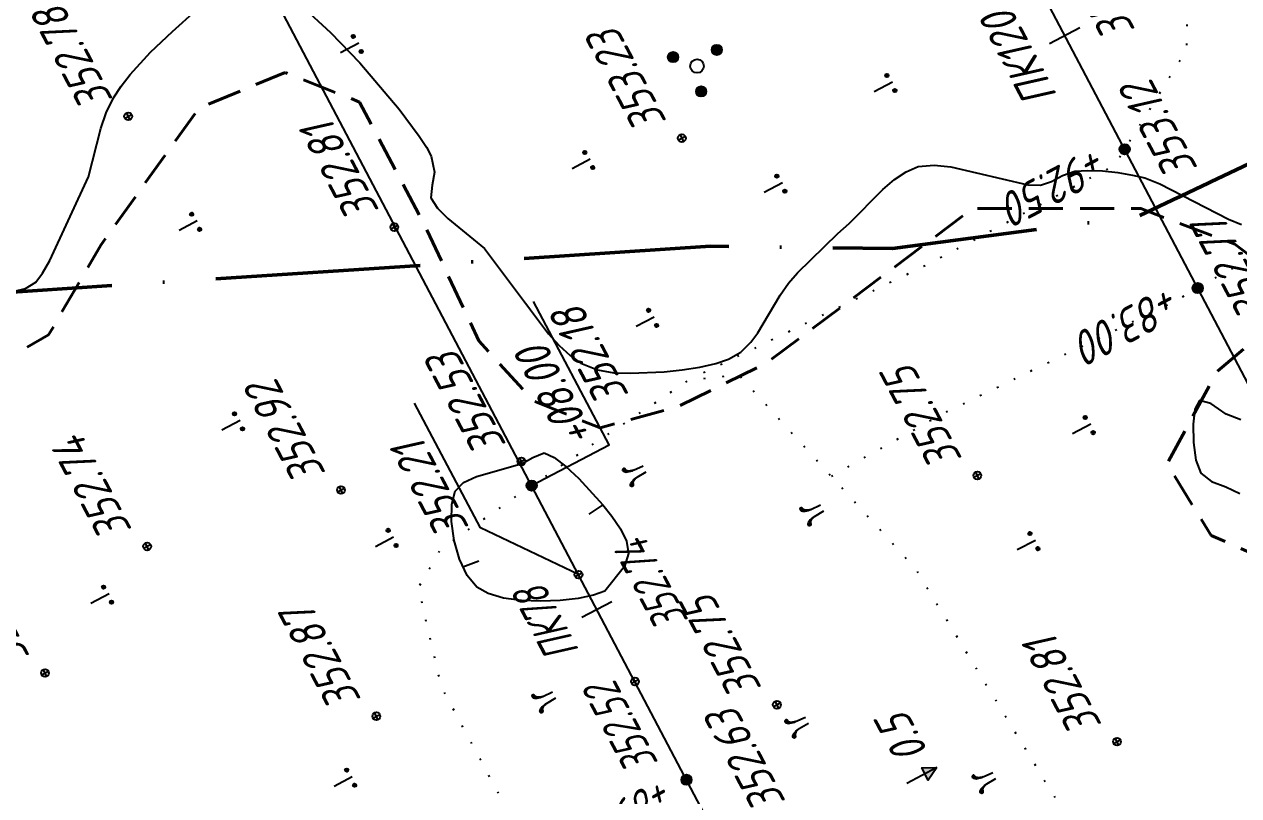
# Model space of a CAD drawing. Extents: x 1519167 to 1519613, y 2186570 to 2187012.
# Drawn here: x 1519283.6 to 1519354.7, y 2186813.9 to 2186859 of the extents above; entities that cross this region are included whole.
import ezdxf
from ezdxf.enums import TextEntityAlignment as Align

# ---------------------------------------------------------------- set-up
doc = ezdxf.new("R2010")
doc.units = 0
for name, pattern in [('ACAD_ISO10W100', [18, 12, -3, 0, -3]), ('IZ_HIDDEN', [3, 2, -1]), ('ИИDot', [1, 0, -1])]:
    doc.linetypes.add(name, pattern=pattern)
for name, color, linetype, lineweight in [('ИИ_ГИДРОЛОГИЯ_025', 150, 'Continuous', 25), ('ИИ_ГРАНИЦА_025', 7, 'Continuous', 25), ('ИИ_КОНТУР_025', 7, 'ИИDot', 25), ('ИИ_ОТМЕТКА_025', 7, 'Continuous', 25), ('ИИ_ПИКЕТАЖ_025', 7, 'Continuous', 25), ('ИИ_РАЗМЕР_025', 7, 'Continuous', 25), ('ИИ_РЕЛЬЕФ_025', 34, 'Continuous', 25), ('ИИ_ТРАССА_ТРУБ_025', 7, 'Continuous', 25), ('ИИ_УГОДЬЯ_025', 7, 'Continuous', 25)]:
    doc.layers.add(name, color=color, linetype=linetype, lineweight=lineweight)
doc.styles.add('VNIPISIMPLEXCUR', font='simplex.shx', dxfattribs={"width": 0.8, "oblique": 15})
doc.dimstyles.new('ИИ-1000-м-dm$2', dxfattribs={"dimtxt": 2.5, "dimasz": 2.5, "dimexe": 1.25, "dimexo": 0, "dimgap": 1, "dimtad": 2, "dimtoh": 1, "dimzin": 1, "dimdsep": 46, "dimtxsty": 'VNIPISIMPLEXCUR', "dimcen": 2.5, "dimaunit": 1, "dimazin": 0, "dimtfac": 1, "dimtmove": 1, "dimatfit": 2, "dimfxl": 1, "dimarcsym": 0})

# ---------------------------------------------------------------- blocks, each defined once
blk = doc.blocks.new('ИИ05407')
at = {"linetype": 'Continuous', "lineweight": 25}
h = blk.add_hatch(color=0, dxfattribs=at)
edge = h.paths.add_edge_path()
edge.add_arc((-0.4999999999999995, 0.1), 0.1, 0, 360)
h = blk.add_hatch(color=0, dxfattribs=at)
edge = h.paths.add_edge_path()
edge.add_arc((0.5000000000000007, 0.1), 0.1, 0, 360)
at = {"color": 0, "linetype": 'Continuous', "lineweight": 25}
blk.add_lwpolyline([(0, 0), (0, 1.2)], dxfattribs=at)
for centre in [(-0.4999999999999995, 0.1), (0.5000000000000007, 0.1)]:
    blk.add_circle(centre, 0.1, dxfattribs=at)
blk = doc.blocks.new('ИИ053296')
at = {"color": 0, "linetype": 'Continuous', "lineweight": 25}
blk.add_lwpolyline([(0, 0), (1, 0)], dxfattribs=at)
blk = doc.blocks.new('ИИ053951')
at = {"linetype": 'Continuous', "lineweight": 25}
h = blk.add_hatch(color=0, dxfattribs=at)
edge = h.paths.add_edge_path()
edge.add_arc((-1.403318979093456, 0.5298073639691836), 0.3, 0, 360)
h = blk.add_hatch(color=0, dxfattribs=at)
edge = h.paths.add_edge_path()
edge.add_arc((1.160486125856096, 0.9504062035232437), 0.3, 0, 360)
h = blk.add_hatch(color=0, dxfattribs=at)
edge = h.paths.add_edge_path()
edge.add_arc((0.2428328532373598, -1.480213567492427), 0.3, 0, 360)
at = {"color": 0, "linetype": 'Continuous', "lineweight": 25}
for centre, radius in [((-1.403318979093456, 0.5298073639691836), 0.3), ((1.160486125856096, 0.9504062035232437), 0.3), ((0, 0), 0.4), ((0.2428328532373598, -1.480213567492427), 0.3)]:
    blk.add_circle(centre, radius, dxfattribs=at)
blk = doc.blocks.new('ИИ05403')
at = {"linetype": 'Continuous', "lineweight": 25}
for points in [[(-0.3719088392116541, 1.104243413491141), (-0.4306105260804169, 1.161016916086846), (-0.4798441994880011, 1.183726317125126), (-0.5215034655360838, 1.187511217298173), (-0.5574819132791243, 1.17426406136525), (-0.5839923646082087, 1.138307515048564), (-0.5858859707098906, 1.08721135738517), (-0.5707371389436682, 1.060717056173841), (-0.5328650850989455, 1.036115210376295), (-0.476057004331866, 1.020975609684107), (-0.4211425126192358, 1.002051108818872), (-0.3643344318521553, 0.954739851328526), (-0.322675165804073, 0.896073893319038), (-0.2829095058576687, 0.8090211893389565), (-0.2507182532707636, 0.7087213400804719), (-0.2324430663398145, 0.6261047306790769), (-0.2355694385517691, 0.6879043838014546), (-0.2545054654741268, 0.7863117883006762), (-0.2772286875526238, 0.8790418478675857), (-0.3018455327800301, 0.9698794520207132), (-0.3283559670618868, 1.041792555308606)], [(0.4211425126192356, 1.002051108818872), (0.4760570043318644, 1.020975609684106), (0.5328650850989461, 1.036115210376295), (0.5707371389436685, 1.060717056173841), (0.5858859707098905, 1.08721135738517), (0.5839923646082088, 1.138307515048563), (0.5574819132791244, 1.17426406136525), (0.5215034655360838, 1.187511217298173), (0.4798441994880007, 1.183726317125126), (0.4306105260804167, 1.161016916086846), (0.3719088392116541, 1.10424341349114), (0.3283559670618868, 1.041792555308606), (0.3018455327800298, 0.9698794520207127), (0.2772286875526236, 0.8790418478675848), (0.2545054654741267, 0.7863117883006753), (0.235569438551769, 0.6879043838014544), (0.2324430663398145, 0.6261047306790771), (0.2507182532707635, 0.7087213400804713), (0.2829095058576688, 0.809021189338957), (0.322675165804073, 0.8960738933190379), (0.3643344318521551, 0.9547398513285258)]]:
    blk.add_hatch(color=0, dxfattribs=at).paths.add_polyline_path(points)
at = {"color": 0, "linetype": 'Continuous', "lineweight": 25}
for points in [[(-0.2324430663398145, 0.6261047306790772), (-0.2507182532707635, 0.7087213400804713), (-0.2829095058576687, 0.8090211893389567), (-0.322675165804073, 0.896073893319038), (-0.3643344318521553, 0.9547398513285261), (-0.4211425126192356, 1.002051108818872), (-0.4760570043318655, 1.020975609684106), (-0.5328650850989458, 1.036115210376295), (-0.5707371389436684, 1.060717056173841), (-0.5858859707098905, 1.08721135738517), (-0.5839923646082088, 1.138307515048563), (-0.5574819132791244, 1.17426406136525), (-0.5215034655360835, 1.187511217298173), (-0.4798441994880012, 1.183726317125126), (-0.4306105260804163, 1.161016916086846), (-0.3719088392116543, 1.104243413491141), (-0.3283559670618867, 1.041792555308606), (-0.30184553278003, 0.9698794520207132), (-0.2772286875526238, 0.8790418478675852), (-0.2545054654741268, 0.786311788300676), (-0.235569438551769, 0.6879043838014545), (-0.2324430663398145, 0.6261047306790772), (-0.2000000000000002, 0)], [(0.2324430663398145, 0.6261047306790772), (0.2507182532707635, 0.7087213400804713), (0.2829095058576687, 0.8090211893389567), (0.322675165804073, 0.896073893319038), (0.3643344318521553, 0.9547398513285261), (0.4211425126192356, 1.002051108818872), (0.4760570043318655, 1.020975609684106), (0.5328650850989458, 1.036115210376295), (0.5707371389436684, 1.060717056173841), (0.5858859707098905, 1.08721135738517), (0.5839923646082088, 1.138307515048563), (0.5574819132791244, 1.17426406136525), (0.5215034655360835, 1.187511217298173), (0.4798441994880012, 1.183726317125126), (0.4306105260804163, 1.161016916086846), (0.3719088392116543, 1.104243413491141), (0.3283559670618867, 1.041792555308606), (0.30184553278003, 0.9698794520207132), (0.2772286875526238, 0.8790418478675852), (0.2545054654741268, 0.786311788300676), (0.235569438551769, 0.6879043838014545), (0.2324430663398145, 0.6261047306790772), (0.2000000000000002, 0)]]:
    blk.add_lwpolyline(points, dxfattribs=at)
blk = doc.blocks.new('PICKET')
at = {"color": 0, "linetype": 'Continuous', "lineweight": 25}
for p, q in [((-0.2299999999999898, 0), (0.2299999999999898, 0)), ((0, 0.2299999999999898), (0, -0.2299999999999898))]:
    blk.add_line(p, q, dxfattribs=at)
blk.add_circle((0, 0), 0.23, dxfattribs=at)
at = {"color": 0, "linetype": 'Continuous', "style": 'VNIPISIMPLEXCUR', "oblique": 15, "width": 0.8}
blk.add_attdef('OTMETKA', (1.25, 0.3000000000000114), '', height=2, dxfattribs=at)
at = {"color": 8, "linetype": 'Continuous', "style": 'VNIPISIMPLEXCUR', "oblique": 15, "width": 0.8, "flags": 1}
blk.add_attdef('NOMER', (1.25, -2.699999999999989), '', height=2, dxfattribs=at)
blk = doc.blocks.new('ИИ15001')
at = {"color": 0, "linetype": 'Continuous', "lineweight": 25}
blk.add_lwpolyline([(0, 1), (0, -1)], dxfattribs=at)
at = {"color": 0, "linetype": 'Continuous', "lineweight": 25, "style": 'VNIPISIMPLEXCUR', "oblique": 15, "width": 0.8}
blk.add_attdef('STATIONING', text='', height=2, dxfattribs=at).set_placement((0, 2), align=Align.CENTER)
at = {"color": 7, "linetype": 'Continuous', "lineweight": 25, "style": 'VNIPISIMPLEXCUR', "oblique": 15, "width": 0.8}
blk.add_attdef('HEIGHT', text='', height=2, dxfattribs=at).set_placement((0, -2), align=Align.TOP_CENTER)
blk = doc.blocks.new('ИИ15002')
at = {"linetype": 'Continuous', "lineweight": 25}
h = blk.add_hatch(color=0, dxfattribs=at)
edge = h.paths.add_edge_path()
edge.add_arc((0, 0), 0.3, 0, 360)
at = {"color": 0, "linetype": 'Continuous', "lineweight": 25}
blk.add_circle((0, 0), 0.3, dxfattribs=at)
at = {"color": 0, "linetype": 'Continuous', "style": 'VNIPISIMPLEXCUR', "oblique": 15, "width": 0.8}
blk.add_attdef('STATIONING', (1, 1.3), '', height=2, rotation=90, dxfattribs=at)
at = {"color": 7, "linetype": 'Continuous', "style": 'VNIPISIMPLEXCUR', "oblique": 15, "width": 0.8}
blk.add_attdef('HEIGHT', text='', height=2, dxfattribs=at).set_placement((0, -1.3), align=Align.TOP_CENTER)
blk = doc.blocks.new('*D42')
at = {"layer": 'Defpoints', "color": 0, "transparency": 16777216}
for p in [(1519482.409112327, 2186840.189303848), (1519363.307495137, 2186746.815645184), (1519375.849179498, 2186713.319293056), (1519273.871336892, 2186671.020976549), (1519434.057590367, 2186602.83928543)]:
    blk.add_point(p, dxfattribs=at)
at = {"layer": 'ИИ_РАЗМЕР_025', "color": 0, "lineweight": -2, "transparency": 16777216}
for p, q in [((1519367.834215197, 2186756.781464417), (1519364.261829036, 2186763.562892868)), ((1519362.070670258, 2186747.220972842), (1519367.834215197, 2186756.781464417)), ((1519360.927050252, 2186741.641608137), (1519357.689613366, 2186747.78628803))]:
    blk.add_line(p, q, dxfattribs=at)
blk.add_arc((1519360.927050252, 2186741.641608137), 5.695364538610469, 59.27436186247808, 97.55833745788873, dxfattribs=at)
at = {"layer": 'ИИ_РАЗМЕР_025', "color": 0, "transparency": 16777216}
for points in [[(1519360.279089764, 2186746.969882825), (1519360.076724419, 2186747.605093587), (1519358.272274806, 2186746.680392173)], [(1519364.054944078, 2186746.789665338), (1519363.618994578, 2186746.285291986), (1519365.350089384, 2186745.229630163)]]:
    blk.add_solid(points, dxfattribs=at)
at = {"layer": 'ИИ_РАЗМЕР_025', "color": 0, "transparency": 16777216, "insert": (1519364.435862447, 2186759.605476825), "char_height": 2, "attachment_point": 5, "rotation": 117.77979618591188, "style": 'VNIPISIMPLEXCUR'}
blk.add_mtext("78°44'", dxfattribs=at)
blk = doc.blocks.new('*D43')
at = {"layer": 'Defpoints', "color": 0, "transparency": 16777216}
for p in [(1519297.920252201, 2186946.833631685), (1519482.409112328, 2186840.189303848), (1519396.44822666, 2186775.815196537), (1519273.871336892, 2186671.02097655), (1519469.341392375, 2186621.426426311)]:
    blk.add_point(p, dxfattribs=at)
at = {"layer": 'ИИ_РАЗМЕР_025', "color": 0, "lineweight": -2, "transparency": 16777216}
for p, q in [((1519395.36096939, 2186782.255402636), (1519391.788583229, 2186789.036831087)), ((1519394.40464737, 2186776.484968804), (1519395.36096939, 2186782.255402636))]:
    blk.add_line(p, q, dxfattribs=at)
blk.add_arc((1519392.514684558, 2186767.265873322), 9.410827855799289, 51.24897328119503, 105.5801988631217, dxfattribs=at)
at = {"layer": 'ИИ_РАЗМЕР_025', "color": 0, "transparency": 16777216}
for points in [[(1519390.110199887, 2186776.021150645), (1519389.86391831, 2186776.640658377), (1519388.128535904, 2186775.592059779)], [(1519398.640361914, 2186774.841441516), (1519398.170186333, 2186774.368811252), (1519399.823164918, 2186773.19459964)]]:
    blk.add_solid(points, dxfattribs=at)
at = {"layer": 'ИИ_РАЗМЕР_025', "color": 0, "transparency": 16777216, "insert": (1519391.96261664, 2186785.079415044), "char_height": 2, "attachment_point": 5, "rotation": 117.77979618591188, "style": 'VNIPISIMPLEXCUR'}
blk.add_mtext("78°44'", dxfattribs=at)
blk = doc.blocks.new('ИИ05466')
at = {"linetype": 'Continuous', "lineweight": 25}
blk.add_hatch(color=0, dxfattribs=at).paths.add_polyline_path([(0, 0), (-0.4000000000000057, 0.8000000000000114), (0.4000000000000057, 0.8000000000000114)])
at = {"color": 0, "linetype": 'Continuous', "lineweight": 25}
for points in [[(0, 0), (0, 2)], [(0, 0), (-0.4000000000000057, 0.8000000000000114), (0.4000000000000057, 0.8000000000000114), (0, 0)]]:
    blk.add_lwpolyline(points, dxfattribs=at)
at = {"color": 0, "linetype": 'Continuous', "style": 'VNIPISIMPLEXCUR', "oblique": 15, "width": 0.8}
blk.add_attdef('DEPTH', (1, 0), '', height=2, dxfattribs=at)

msp = doc.modelspace()

# ---------------------------------------------------------------- linework, layer by layer
at = {"layer": 'ИИ_РЕЛЬЕФ_025', "elevation": 352.9999999999999}
msp.add_lwpolyline([(1519354.841316799, 2186835.856680874), (1519353.977925084, 2186836.187845236), (1519353.072428887, 2186836.811414463), (1519352.412325066, 2186836.989957104), (1519352.154110983, 2186836.496725712), (1519352.039354469, 2186835.602330256), (1519352.061220882, 2186834.530664631), (1519352.212875575, 2186833.505622727), (1519352.487483903, 2186832.751098439), (1519353.12318946, 2186832.255305962), (1519353.953012348, 2186831.94410833), (1519354.773999999, 2186831.5479)], dxfattribs=at)

# ---------------------------------------------------------------- block references
at = {"layer": 'ИИ_РЕЛЬЕФ_025', "rotation": 20.50958968591182}
msp.add_blockref('ИИ053296', (1519309.292767443, 2186827.26449039, 352.4999999999999), dxfattribs=at)
at = {"layer": 'ИИ_УГОДЬЯ_025', "rotation": 117.7797222222222}
for name, p in [('ИИ05407', (1519303.190292056, 2186857.909200197)), ('ИИ05407', (1519334.435433777, 2186855.619793003)), ('ИИ05407', (1519316.744150073, 2186851.113964439)), ('ИИ05407', (1519327.991972834, 2186849.732432051)), ('ИИ05407', (1519293.728122546, 2186847.502206153)), ('ИИ05407', (1519346.0490562, 2186835.605070959)), ('ИИ05403', (1519319.930350262, 2186833.001411575)), ('ИИ05403', (1519330.323733161, 2186830.707538902)), ('ИИ05407', (1519342.812377295, 2186828.812641987)), ('ИИ05407', (1519288.568380838, 2186825.681301192)), ('ИИ05403', (1519314.6281119, 2186819.76604337)), ('ИИ05407', (1519302.80494694, 2186814.971515143)), ('ИИ05403', (1519340.407975229, 2186815.051871555))]:
    msp.add_blockref(name, p, dxfattribs=at)

# ---------------------------------------------------------------- wipeouts: each hides what was drawn before it
at = {"lineweight": 0}
for points, layer in [([(1519288.9849734185, 2186854.623367827), (1519285.0303931516, 2186862.1303354055), (1519283.013172316, 2186861.0676877215), (1519286.9677525829, 2186853.560720143)], 'ИИ_ОТМЕТКА_025'), ([(1519321.40352414, 2186853.347707497), (1519317.4132627218, 2186860.922408496), (1519315.396041886, 2186859.859760812), (1519319.3863033045, 2186852.2850598134)], 'ИИ_ОТМЕТКА_025'), ([(1519304.3901423228, 2186847.5693810405), (1519300.6839638276, 2186854.604808299), (1519298.666742992, 2186853.542160615), (1519302.372921487, 2186846.506733357)], 'ИИ_ОТМЕТКА_025'), ([(1519338.7034241406, 2186833.6077075), (1519334.7486730877, 2186841.1149992812), (1519332.731452252, 2186840.052351597), (1519336.6862033047, 2186832.545059816)], 'ИИ_ОТМЕТКА_025'), ([(1519301.4435241383, 2186832.7578074974), (1519297.5008375887, 2186840.2421972686), (1519295.483616753, 2186839.1795495846), (1519299.4263033026, 2186831.6951598134)], 'ИИ_ОТМЕТКА_025'), ([(1519290.0926781087, 2186829.45315791), (1519286.1979079999, 2186836.8465880495), (1519284.180687164, 2186835.7839403655), (1519288.075457273, 2186828.390510226)], 'ИИ_ОТМЕТКА_025'), ([(1519309.8348182188, 2186829.5861983076), (1519306.1286397236, 2186836.621625566), (1519304.111418888, 2186835.5589778824), (1519307.8175973832, 2186828.523550624)], 'ИИ_ОТМЕТКА_025'), ([(1519303.51352414, 2186819.517707497), (1519299.4877523566, 2186827.1598177133), (1519297.470531521, 2186826.0971700293), (1519301.4963033046, 2186818.4550598133)], 'ИИ_ОТМЕТКА_025'), ([(1519348.4662031068, 2186818.86154636), (1519344.7600246114, 2186825.8969736183), (1519342.742803776, 2186824.8343259343), (1519346.4489822711, 2186817.7988986764)], 'ИИ_ОТМЕТКА_025'), ([(1519336.6878682044, 2186816.4961065752), (1519334.8992494396, 2186819.8914360846), (1519332.882028604, 2186818.8287884006), (1519334.6706473688, 2186815.433458891)], 'ИИ_ОТМЕТКА_025'), ([(1519344.5098051876, 2186854.402326969), (1519341.0877007984, 2186860.8984758426), (1519339.070481405, 2186859.8358254205), (1519342.4925857943, 2186853.339676547)], 'ИИ_ПИКЕТАЖ_025'), ([(1519346.4972356379, 2186852.266073045), (1519338.721288749, 2186848.1697755107), (1519339.783940941, 2186846.15255705), (1519347.5598878302, 2186850.248854584)], 'ИИ_ПИКЕТАЖ_025'), ([(1519350.9681170639, 2186843.819517537), (1519343.1921701748, 2186839.723220003), (1519344.254822367, 2186837.706001542), (1519352.030769256, 2186841.802299076)], 'ИИ_ПИКЕТАЖ_025'), ([(1519317.1542763428, 2186834.996972459), (1519313.0579788089, 2186842.772919348), (1519311.040760348, 2186841.710267156), (1519315.137057882, 2186833.934320267)], 'ИИ_ПИКЕТАЖ_025'), ([(1519328.729439488, 2186812.8647422977), (1519324.7391780696, 2186820.4394432968), (1519322.721957234, 2186819.3767956127), (1519326.7122186522, 2186811.802094614)], 'ИИ_ПИКЕТАЖ_025'), ([(1519320.887376973, 2186815.092538546), (1519313.5706548379, 2186811.238156402), (1519314.6333070302, 2186809.220937941), (1519321.950029165, 2186813.0753200846)], 'ИИ_ПИКЕТАЖ_025')]:
    msp.add_wipeout(points, dxfattribs=at).dxf.layer = layer

# ---------------------------------------------------------------- next in the draw order: linework, layer by layer
at = {"layer": 'ИИ_РЕЛЬЕФ_025', "elevation": 352.9999999999999}
msp.add_lwpolyline([(1519277.324049891, 2186842.013280801), (1519283.676589904, 2186843.543075053), (1519284.285203097, 2186843.914663787), (1519284.678422949, 2186844.438955781), (1519285.099691665, 2186845.181602352), (1519287.359029054, 2186850.085860186), (1519288.097385986, 2186852.905873945), (1519288.409716852, 2186853.826013893), (1519288.837918523, 2186854.711390728), (1519289.28111917, 2186855.396203852), (1519289.800390081, 2186856.075082846), (1519290.995513199, 2186857.385863909), (1519292.280028894, 2186858.585384873), (1519293.678970261, 2186859.834116926)], dxfattribs=at)

# ---------------------------------------------------------------- next in the draw order: block references
at = {"layer": 'ИИ_ОТМЕТКА_025', "rotation": 117.7797222222222}
for name, p, values in [('PICKET', (1519289.691449278, 2186853.62556033, 352.7799999999999), {'OTMETKA': '352.78'}), ('PICKET', (1519322.109999999, 2186852.3499, 353.23), {'OTMETKA': '353.23'}), ('PICKET', (1519305.274957786, 2186847.142613198, 352.8099999999999), {'OTMETKA': '352.81'}), ('PICKET', (1519339.409899999, 2186832.6099, 352.7499999999999), {'OTMETKA': '352.75'}), ('PICKET', (1519302.149999998, 2186831.76, 352.92), {'OTMETKA': '352.92'}), ('PICKET', (1519290.799153968, 2186828.45535041, 352.74), {'OTMETKA': '352.74'}), ('PICKET', (1519304.219999999, 2186818.5199, 352.8699999999999), {'OTMETKA': '352.87'}), ('PICKET', (1519347.589999998, 2186817.03, 352.8099999999999), {'OTMETKA': '352.81'}), ('ИИ05466', (1519337.047912249, 2186815.51225429), {'DEPTH': '0.5'})]:
    msp.add_blockref(name, p, dxfattribs=at).add_auto_attribs(values)
at = {"layer": 'ИИ_УГОДЬЯ_025'}
msp.add_blockref('ИИ053951', (1519322.99713617, 2186856.562630853), dxfattribs=at)
at = {"layer": 'ИИ_УГОДЬЯ_025', "rotation": 117.7797222222222}
for name, p in [('ИИ05407', (1519296.237275021, 2186835.82057973)), ('ИИ05407', (1519305.233378089, 2186829.000770614)), ('ИИ05403', (1519329.432521666, 2186818.292177886))]:
    msp.add_blockref(name, p, dxfattribs=at)

# ---------------------------------------------------------------- next in the draw order: wipeouts: each hides what was drawn before it
at = {"lineweight": 0}
for points, layer in [([(1519311.681936951, 2186833.579624105), (1519307.6916755326, 2186841.1543251034), (1519305.674454697, 2186840.09167742), (1519309.6647161155, 2186832.516976421)], 'ИИ_ОТМЕТКА_025'), ([(1519284.1135241373, 2186822.0477074976), (1519280.1708375877, 2186829.532097269), (1519278.153616752, 2186828.4694495853), (1519282.0963033016, 2186820.9850598136)], 'ИИ_ОТМЕТКА_025'), ([(1519320.90843375, 2186815.8166657602), (1519317.4229431546, 2186822.4331618557), (1519315.405722319, 2186821.3705141717), (1519318.8912129146, 2186814.7540180758)], 'ИИ_ОТМЕТКА_025'), ([(1519349.1915528048, 2186858.0344166234), (1519345.2012913867, 2186865.6091176225), (1519343.184070551, 2186864.5464699385), (1519347.1743319693, 2186856.97176894)], 'ИИ_ПИКЕТАЖ_025'), ([(1519353.2920877587, 2186849.3552829213), (1519349.4914426703, 2186856.5700358227), (1519347.474221835, 2186855.507388139), (1519351.274866923, 2186848.292635237)], 'ИИ_ПИКЕТАЖ_025'), ([(1519358.0488277613, 2186840.0279932115), (1519354.023055978, 2186847.670103428), (1519352.005835142, 2186846.607455744), (1519356.031606926, 2186838.965345528)], 'ИИ_ПИКЕТАЖ_025'), ([(1519319.5427669948, 2186836.676775257), (1519315.7302281894, 2186843.9141059653), (1519313.713007354, 2186842.8514582813), (1519317.5255461594, 2186835.614127573)], 'ИИ_ПИКЕТАЖ_025')]:
    msp.add_wipeout(points, dxfattribs=at).dxf.layer = layer

# ---------------------------------------------------------------- next in the draw order: linework, layer by layer
at = {"layer": 'ИИ_КОНТУР_025', "flags": 128}
msp.add_lwpolyline([(1519330.862241179, 2186832.563208906), (1519337.391040326, 2186836.232467113), (1519350.929733991, 2186842.786771752), (1519361.956090402, 2186849.062162505), (1519373.40117192, 2186857.01099453), (1519381.816582453, 2186864.499298724), (1519382.933173813, 2186870.216875719), (1519380.420849949, 2186877.607893987), (1519375.675316586, 2186883.46493143), (1519369.813205255, 2186888.066887919), (1519363.951093924, 2186887.78798104), (1519357.670257485, 2186885.277819133), (1519351.249850473, 2186884.720012384), (1519348.039633578, 2186886.672353526), (1519346.085605394, 2186889.600868743), (1519347.202196753, 2186892.947751287), (1519351.389421046, 2186895.597359626), (1519357.670257485, 2186895.876266504), (1519362.415777457, 2186896.991894019), (1519364.788544138, 2186900.478222994), (1519364.928114711, 2186904.382912286), (1519363.253227672, 2186908.148148139), (1519359.903440203, 2186910.100489282), (1519356.27451159, 2186909.403222085), (1519351.389421046, 2186904.522365726), (1519345.108584607, 2186899.641502357), (1519341.200501459, 2186900.757129872), (1519337.147919986, 2186907.933757486), (1519335.054307839, 2186911.001726143), (1519332.681554549, 2186914.766961996), (1519332.402400013, 2186918.39274441), (1519332.123258869, 2186925.644309238), (1519332.123258869, 2186931.222439803), (1519332.541983976, 2186935.545489413), (1519333.93771648, 2186937.497830555), (1519337.008349414, 2186937.079470238), (1519341.056003134, 2186930.385719167), (1519342.312165065, 2186922.994700899), (1519346.778543893, 2186919.090011607), (1519351.384493293, 2186917.695477214), (1519354.455126226, 2186918.532197849), (1519357.386175197, 2186920.484538991), (1519358.921491663, 2186922.855247459), (1519359.89851245, 2186924.807588602), (1519360.177666985, 2186928.991184773), (1519360.45680813, 2186934.15095502), (1519356.827879517, 2186939.450178706), (1519350.547043078, 2186946.562290095), (1519345.243227426, 2186951.303700023), (1519339.939411774, 2186953.116587725), (1519336.031328626, 2186952.837680847), (1519331.00666751, 2186948.514638245), (1519328.494330256, 2186941.681426727), (1519326.121563574, 2186934.15095502), (1519323.72208258, 2186915.682425224), (1519322.60547783, 2186909.68594135), (1519320.093153967, 2186902.434376522), (1519319.534858286, 2186896.2984322), (1519320.651449646, 2186889.325774251), (1519324.280378259, 2186883.608190247), (1519329.165468803, 2186878.727333887), (1519336.144171494, 2186875.938265101), (1519343.681183255, 2186873.428110201), (1519348.147548692, 2186870.081234666), (1519351.780467714, 2186863.043808201), (1519351.640897142, 2186857.465677637), (1519347.453672849, 2186850.771926566), (1519336.706457582, 2186845.054342562), (1519322.528248356, 2186838.193948122)], dxfattribs=at)
at = {"layer": 'ИИ_ПИКЕТАЖ_025', "color": 4, "elevation": 352.1799999999999}
msp.add_lwpolyline([(1519313.312651688, 2186832.018275306), (1519317.843097134, 2186834.40486697), (1519313.423538015, 2186842.794476212)], dxfattribs=at)
at = {"layer": 'ИИ_РЕЛЬЕФ_025', "elevation": 352.9999999999999}
msp.add_lwpolyline([(1519299.842982665, 2186860.085393596), (1519301.544929203, 2186858.541749503), (1519303.259633784, 2186856.760111323), (1519305.564380096, 2186854.041458507), (1519306.728516001, 2186852.464921842), (1519307.148949996, 2186851.816001935), (1519307.439438922, 2186851.290460475), (1519307.616002394, 2186850.358060334), (1519307.48778353, 2186849.607379471), (1519307.407953073, 2186848.860433418), (1519307.803805426, 2186848.246841361), (1519308.402896873, 2186847.648936109), (1519310.548581089, 2186845.882112018), (1519314.305516802, 2186840.901448543), (1519314.933660456, 2186840.205331158), (1519315.563507855, 2186839.624065082), (1519316.195484934, 2186839.186363141), (1519317.160850012, 2186838.788287683), (1519318.124227396, 2186838.624418764), (1519319.100601739, 2186838.600290864), (1519321.075238023, 2186838.669331307), (1519322.122137769, 2186838.784130267), (1519323.15755158, 2186838.95505396), (1519324.093374106, 2186839.171320999), (1519324.841499998, 2186839.42215), (1519325.559187796, 2186839.833232865), (1519326.141904761, 2186840.413471429), (1519326.55728858, 2186840.962329153), (1519327.861129474, 2186843.165902312), (1519328.350151513, 2186843.857021212), (1519328.884698305, 2186844.472371494), (1519331.240833332, 2186846.7599), (1519331.907292472, 2186847.364270092), (1519333.880515111, 2186849.353276324), (1519334.551333381, 2186849.928330425), (1519335.239588173, 2186850.386120555), (1519335.95181818, 2186850.682672727), (1519336.887815919, 2186850.762858928), (1519337.849330875, 2186850.671436905), (1519342.357354375, 2186849.617443491), (1519343.108644723, 2186849.59549834), (1519343.761444181, 2186849.820190352), (1519344.39038863, 2186850.169420486), (1519345.112445453, 2186850.415378182), (1519345.862559125, 2186850.463806819), (1519346.731480419, 2186850.428763885), (1519347.635029073, 2186850.331165247), (1519348.489024828, 2186850.191926767), (1519349.209287421, 2186850.031964311), (1519350.102864005, 2186849.679868967), (1519354.110814944, 2186847.61746002), (1519354.875371563, 2186847.287862383)], dxfattribs=at)

# ---------------------------------------------------------------- next in the draw order: block references
at = {"layer": 'ИИ_ОТМЕТКА_025', "rotation": 117.7797222222222}
for p, values in [((1519312.714743352, 2186833.432496834, 352.5299999999999), {'OTMETKA': '352.53'}), ((1519284.819999999, 2186821.0499, 352.6999999999999), {'OTMETKA': '352.70'})]:
    msp.add_blockref('PICKET', p, dxfattribs=at).add_auto_attribs(values)
at = {"layer": 'ИИ_ПИКЕТАЖ_025', "color": 4}
ref = msp.add_blockref('ИИ15001', (1519344.527720967, 2186858.359093798, 353.3299999999999), dxfattribs=dict(at, rotation=117.7798))
ref.add_attrib('STATIONING', 'ПК120', dxfattribs={"layer": '0', "color": 0, "linetype": 'Continuous', "lineweight": 25, "height": 1.999999999999998, "rotation": 117.7798000020903, "style": 'VNIPISIMPLEXCUR', "oblique": 15.00000000000003, "width": 0.7999999999999998}).set_placement((1519342.758230271, 2186857.426944305, 176.665), align=Align.CENTER)
ref.add_attrib('HEIGHT', '353.33', dxfattribs={"layer": '0', "color": 7, "linetype": 'Continuous', "lineweight": 25, "height": 1.999999999999996, "rotation": 117.7797222245429, "style": 'VNIPISIMPLEXCUR', "oblique": 15.00000000000019, "width": 0.800000000000001}).set_placement((1519345.433981977, 2186860.57585176, 176.665), align=Align.TOP_CENTER)
at = {"layer": 'ИИ_ПИКЕТАЖ_025', "color": 4, "rotation": 117.7797222222222}
for p, values in [((1519348.035003985, 2186851.70125006, 353.1199999999999), {'STATIONING': '+92.50', 'HEIGHT': '353.12'}), ((1519352.315571027, 2186843.575488223, 352.7699999999999), {'STATIONING': '+83.00', 'HEIGHT': '352.77'})]:
    msp.add_blockref('ИИ15002', p, dxfattribs=at).add_auto_attribs(values)
at = {"layer": 'ИИ_ПИКЕТАЖ_025', "color": 4}
ref = msp.add_blockref('ИИ15002', (1519313.312651688, 2186832.018275306, 352.1799999999999), dxfattribs=dict(at, rotation=117.7797222222222))
ref.add_attrib('STATIONING', '+08.00', (1519317.072205385, 2186834.852386156, 176.0899999999999), dxfattribs={"layer": '0', "color": 0, "linetype": 'Continuous', "height": 1.999999999999999, "rotation": 117.7798502702582, "style": 'VNIPISIMPLEXCUR', "oblique": 14.99999999999995, "width": 0.8000000000000009})
ref.add_attrib('HEIGHT', '352.18', dxfattribs={"layer": '0', "color": 7, "linetype": 'Continuous', "height": 2, "rotation": 117.7797222245429, "style": 'VNIPISIMPLEXCUR', "oblique": 14.99999999999986, "width": 0.8000000000000004}).set_placement((1519315.856216899, 2186839.083391958, 176.0899999999999), align=Align.TOP_CENTER)
ref = msp.add_blockref('ИИ15002', (1519322.381672851, 2186814.803311229, 352.6299999999999), dxfattribs=dict(at, rotation=117.7797222222222))
ref.add_attrib('STATIONING', '+89.00', (1519321.031963275, 2186815.010467589, 352.6299999999999), dxfattribs={"layer": '0', "color": 0, "linetype": 'Continuous', "height": 1.999999999999999, "rotation": 207.7798502702582, "style": 'VNIPISIMPLEXCUR', "oblique": 14.99999999999995, "width": 0.75})
ref.add_attrib('HEIGHT', '352.63', dxfattribs={"layer": '0', "color": 7, "linetype": 'Continuous', "height": 2, "rotation": 117.7797222245429, "style": 'VNIPISIMPLEXCUR', "oblique": 14.99999999999986, "width": 0.8000000000000004}).set_placement((1519324.971868661, 2186815.406177434, 352.6299999999999), align=Align.TOP_CENTER)
at = {"layer": 'ИИ_УГОДЬЯ_025', "rotation": 117.7797222222222}
msp.add_blockref('ИИ05407', (1519320.485986027, 2186841.877054078), dxfattribs=at)

# ---------------------------------------------------------------- next in the draw order: wipeouts: each hides what was drawn before it
at = {"lineweight": 0}
for points in [[(1519323.0007231154, 2186823.5468032784), (1519319.5608723606, 2186830.0766614047), (1519317.543651525, 2186829.0140137207), (1519320.9835022797, 2186822.484155594)], [(1519316.3879809934, 2186822.1777756335), (1519313.837229414, 2186827.0196591425), (1519311.820026713, 2186825.956977034), (1519314.3707782924, 2186821.115093525)]]:
    msp.add_wipeout(points, dxfattribs=at).dxf.layer = 'ИИ_ПИКЕТАЖ_025'

# ---------------------------------------------------------------- next in the draw order: linework, layer by layer
at = {"layer": 'ИИ_ОТМЕТКА_025', "elevation": 352.2099999999999}
msp.add_lwpolyline([(1519316.058267642, 2186826.806502264), (1519310.311598977, 2186829.535622762), (1519306.459655884, 2186836.847731617)], dxfattribs=at)
at = {"layer": 'ИИ_РЕЛЬЕФ_025', "elevation": 352.4999999999999}
msp.add_lwpolyline([(1519314.04958244, 2186833.929908941), (1519314.622674138, 2186833.667923111), (1519315.323361239, 2186833.138443347), (1519316.081562645, 2186832.435833688), (1519317.490183999, 2186830.88868083), (1519318.000441755, 2186830.232865703), (1519318.513339181, 2186829.484491446), (1519318.875174869, 2186828.764627147), (1519318.985726639, 2186828.051839384), (1519318.741710549, 2186827.285661926), (1519317.603486674, 2186825.844572105), (1519316.93266474, 2186825.599056596), (1519316.033487857, 2186825.410465701), (1519314.981974431, 2186825.289432348), (1519313.85414287, 2186825.246589465), (1519312.726011579, 2186825.292569982), (1519311.673598966, 2186825.438006827), (1519310.772923436, 2186825.69353293), (1519310.100003397, 2186826.069781221), (1519309.530651854, 2186826.758891998), (1519309.08113189, 2186827.714299568), (1519308.769435851, 2186828.810180248), (1519308.613556081, 2186829.920710359), (1519308.631484925, 2186830.92006622), (1519308.841214728, 2186831.682424149), (1519309.329106888, 2186832.196848991), (1519310.075910577, 2186832.545664691), (1519312.76016998, 2186833.308210409), (1519313.390414217, 2186833.662593248)], close=True, dxfattribs=at)

# ---------------------------------------------------------------- next in the draw order: block references
at = {"layer": 'ИИ_ОТМЕТКА_025'}
ref = msp.add_blockref('PICKET', (1519316.058267642, 2186826.806502264, 352.2099999999999), dxfattribs=dict(at, rotation=117.7797222222222))
ref.add_attrib('OTMETKA', '352.21', (1519309.693278353, 2186829.554501222, 176.105), dxfattribs={"layer": '0', "color": 0, "linetype": 'Continuous', "height": 2, "rotation": 117.7797222245429, "style": 'VNIPISIMPLEXCUR', "oblique": 14.99999999999986, "width": 0.8000000000000002})
ref = msp.add_blockref('PICKET', (1519319.3645419, 2186820.552392825, 352.5199999999999), dxfattribs=dict(at, rotation=117.7797222222222))
ref.add_attrib('OTMETKA', '352.52', (1519320.766893884, 2186815.784968674, 352.5199999999999), dxfattribs={"layer": '0', "color": 0, "linetype": 'Continuous', "height": 2, "rotation": 117.7797222245429, "style": 'VNIPISIMPLEXCUR', "oblique": 14.99999999999986, "width": 0.7})
at = {"layer": 'ИИ_РЕЛЬЕФ_025', "rotation": 213.4470894107913}
msp.add_blockref('ИИ053296', (1519317.490183999, 2186830.88868083, 352.4999999999999), dxfattribs=at)

# ---------------------------------------------------------------- next in the draw order: wipeouts: each hides what was drawn before it
at = {"lineweight": 0}
msp.add_wipeout([(1519327.6609016806, 2186820.495329137), (1519323.7061506277, 2186828.002620918), (1519321.688929792, 2186826.939973234), (1519325.6436808447, 2186819.432681453)], dxfattribs=at).dxf.layer = 'ИИ_ОТМЕТКА_025'

# ---------------------------------------------------------------- next in the draw order: linework, layer by layer
at = {"layer": 'ИИ_ГИДРОЛОГИЯ_025', "linetype": 'IZ_HIDDEN', "lineweight": 40, "flags": 128}
msp.add_lwpolyline([(1519457.012002994, 2186867.710100826), (1519451.776577168, 2186871.093169059), (1519446.017774196, 2186877.654861207), (1519439.043210727, 2186880.697492393), (1519434.972336116, 2186879.320626595), (1519432.419386221, 2186877.975759073), (1519428.435740183, 2186876.069123929), (1519424.129282826, 2186871.497636376), (1519422.739063394, 2186869.038117501), (1519421.373130099, 2186865.439947066), (1519418.759056734, 2186859.84091805), (1519413.630691561, 2186854.644551891), (1519409.619046663, 2186851.942829793), (1519407.145230671, 2186850.447743096), (1519405.257739751, 2186846.382913251), (1519403.601374157, 2186838.601692073), (1519401.123101641, 2186830.19559059), (1519393.796982062, 2186824.80100719), (1519384.129211324, 2186822.394828534), (1519374.553337923, 2186820.435969125), (1519369.652460825, 2186818.81377489), (1519367.682196624, 2186822.189728527), (1519368.810725186, 2186826.238559234), (1519363.039369785, 2186826.268786118), (1519358.627670739, 2186826.631453675), (1519353.108090785, 2186829.097201574), (1519350.512844321, 2186833.295366284), (1519353.435360418, 2186838.673065373), (1519357.536798445, 2186842.17701172), (1519356.729262578, 2186844.438315051), (1519354.491032355, 2186846.137847364), (1519348.979546177, 2186848.22404679), (1519339.138929466, 2186848.229869759), (1519327.031543405, 2186839.165121696), (1519321.846510946, 2186836.62560648), (1519317.31701991, 2186835.390962834), (1519313.410690045, 2186836.979388446), (1519310.222845827, 2186840.481564447), (1519307.120411556, 2186847.099252732), (1519303.242824354, 2186854.460041569), (1519298.87787896, 2186856.190687636), (1519293.834923734, 2186854.109833759), (1519288.083397052, 2186846.090395995), (1519285.026668767, 2186840.831838956), (1519280.90094673, 2186838.466543121), (1519277.905571879, 2186836.504796363), (1519274.285216, 2186835.365261328), (1519270.498497643, 2186834.905714815), (1519265.453723794, 2186836.470142568), (1519258.336634033, 2186838.253089508), (1519256.108451757, 2186838.944068793), (1519253.794455471, 2186843.658410549), (1519253.554530679, 2186848.617736036), (1519254.997855415, 2186853.277110246), (1519257.468292092, 2186856.951843492), (1519262.174062113, 2186859.600319182), (1519265.20373512, 2186862.213462135), (1519266.661362547, 2186866.202275759), (1519265.55719381, 2186867.654896407), (1519261.938074522, 2186870.664572431), (1519258.670084996, 2186869.790649401), (1519254.159724999, 2186867.414638544), (1519248.000265094, 2186866.882279339), (1519246.931852464, 2186866.658498197), (1519244.006233359, 2186865.456359948), (1519240.354573277, 2186863.702225987), (1519236.661612507, 2186860.739669921), (1519234.456490688, 2186857.204701789), (1519226.525637976, 2186851.670620662), (1519226.227780197, 2186846.76704661), (1519231.932942824, 2186834.006755063), (1519229.609465649, 2186829.731343463)], dxfattribs=at)
at = {"layer": 'ИИ_ГРАНИЦА_025', "color": 150, "linetype": 'ACAD_ISO10W100', "lineweight": 50, "flags": 128}
msp.add_lwpolyline([(1519212.897286112, 2186810.102890944), (1519242.686858719, 2186827.913801754), (1519270.422488019, 2186842.524643553), (1519323.78522536, 2186846.019102982), (1519334.449888313, 2186845.894277734), (1519348.805432553, 2186847.771696966), (1519356.082984155, 2186851.226259983), (1519374.111379595, 2186865.486731797), (1519392.53857495, 2186878.184976391), (1519416.420254246, 2186892.360108626), (1519443.159319851, 2186908.117116999)], dxfattribs=at)
at = {"layer": 'ИИ_КОНТУР_025', "flags": 128}
msp.add_lwpolyline([(1519324.772068928, 2186798.046675872), (1519317.718501961, 2186805.444466487), (1519312.146068101, 2186812.570283158), (1519308.034482833, 2186820.232415273), (1519306.684724384, 2186826.052387067), (1519307.992641052, 2186828.29971475), (1519313.312651688, 2186832.018275306), (1519322.528248356, 2186838.193948122), (1519325.441267709, 2186838.509264193), (1519335.764789095, 2186827.185794476), (1519347.73457365, 2186807.558811781), (1519348.203837114, 2186802.727647305), (1519347.765446967, 2186800.290566438)], dxfattribs=at)
at = {"layer": 'ИИ_ТРАССА_ТРУБ_025', "color": 4}
for points in [[(1519469.341392375, 2186621.426426311), (1519297.920252201, 2186946.833631686)], [(1519347.294247801, 2186767.516771127), (1519333.319999999, 2186794.04), (1519272.209999998, 2186910.04), (1519262.622358469, 2186928.239067432)]]:
    msp.add_lwpolyline(points, dxfattribs=at)

# ---------------------------------------------------------------- next in the draw order: block references
at = {"layer": 'ИИ_ОТМЕТКА_025', "rotation": 117.7797222222222}
msp.add_blockref('PICKET', (1519327.674977379, 2186819.19091919, 352.7499999999999), dxfattribs=at).add_auto_attribs({'OTMETKA': '352.75'})
at = {"layer": 'ИИ_ПИКЕТАЖ_025', "color": 4}
ref = msp.add_blockref('ИИ15001', (1519317.128818662, 2186824.774364816, 352.74), dxfattribs=dict(at, rotation=117.7807))
ref.add_attrib('STATIONING', 'ПК78', dxfattribs={"layer": '0', "color": 0, "linetype": 'Continuous', "lineweight": 25, "height": 2, "rotation": 117.7806999853637, "style": 'VNIPISIMPLEXCUR', "oblique": 14.99999999999995, "width": 0.6999999999999995}).set_placement((1519315.080252513, 2186824.359757812, 176.37), align=Align.CENTER)
ref.add_attrib('HEIGHT', '352.74', dxfattribs={"layer": '0', "color": 7, "linetype": 'Continuous', "lineweight": 25, "height": 2, "rotation": 117.7797222245429, "style": 'VNIPISIMPLEXCUR', "oblique": 14.99999999999986, "width": 0.7}).set_placement((1519319.458433878, 2186825.679570033, 176.37), align=Align.TOP_CENTER)

# ---------------------------------------------------------------- next in the draw order: dimensions: what is measured, and where the dimension line sits
at = {"layer": 'ИИ_РАЗМЕР_025'}
for base, line1, picture, middle in [((1519396.44822666, 2186775.815196537), ((1519469.341392375, 2186621.426426311), (1519297.920252201, 2186946.833631686)), '*D43', (1519391.96261664, 2186785.079415044)), ((1519363.307495137, 2186746.815645184), ((1519434.057590368, 2186602.839285431), (1519375.849179498, 2186713.319293057)), '*D42', (1519364.435862448, 2186759.605476824))]:
    dim = msp.add_angular_dim_2l(base=base, line1=line1, line2=((1519273.871336892, 2186671.02097655), (1519482.409112328, 2186840.189303848)), dimstyle='ИИ-1000-м-dm$2', override={"dimtxt": 2, "dimasz": 2, "dimgap": 0.5}, dxfattribs=at)
    dim.commit()
    dim.dimension.update_dxf_attribs({"geometry": picture, "text_midpoint": middle, "dimtype": 162})

doc.saveas('drawing.dxf')
